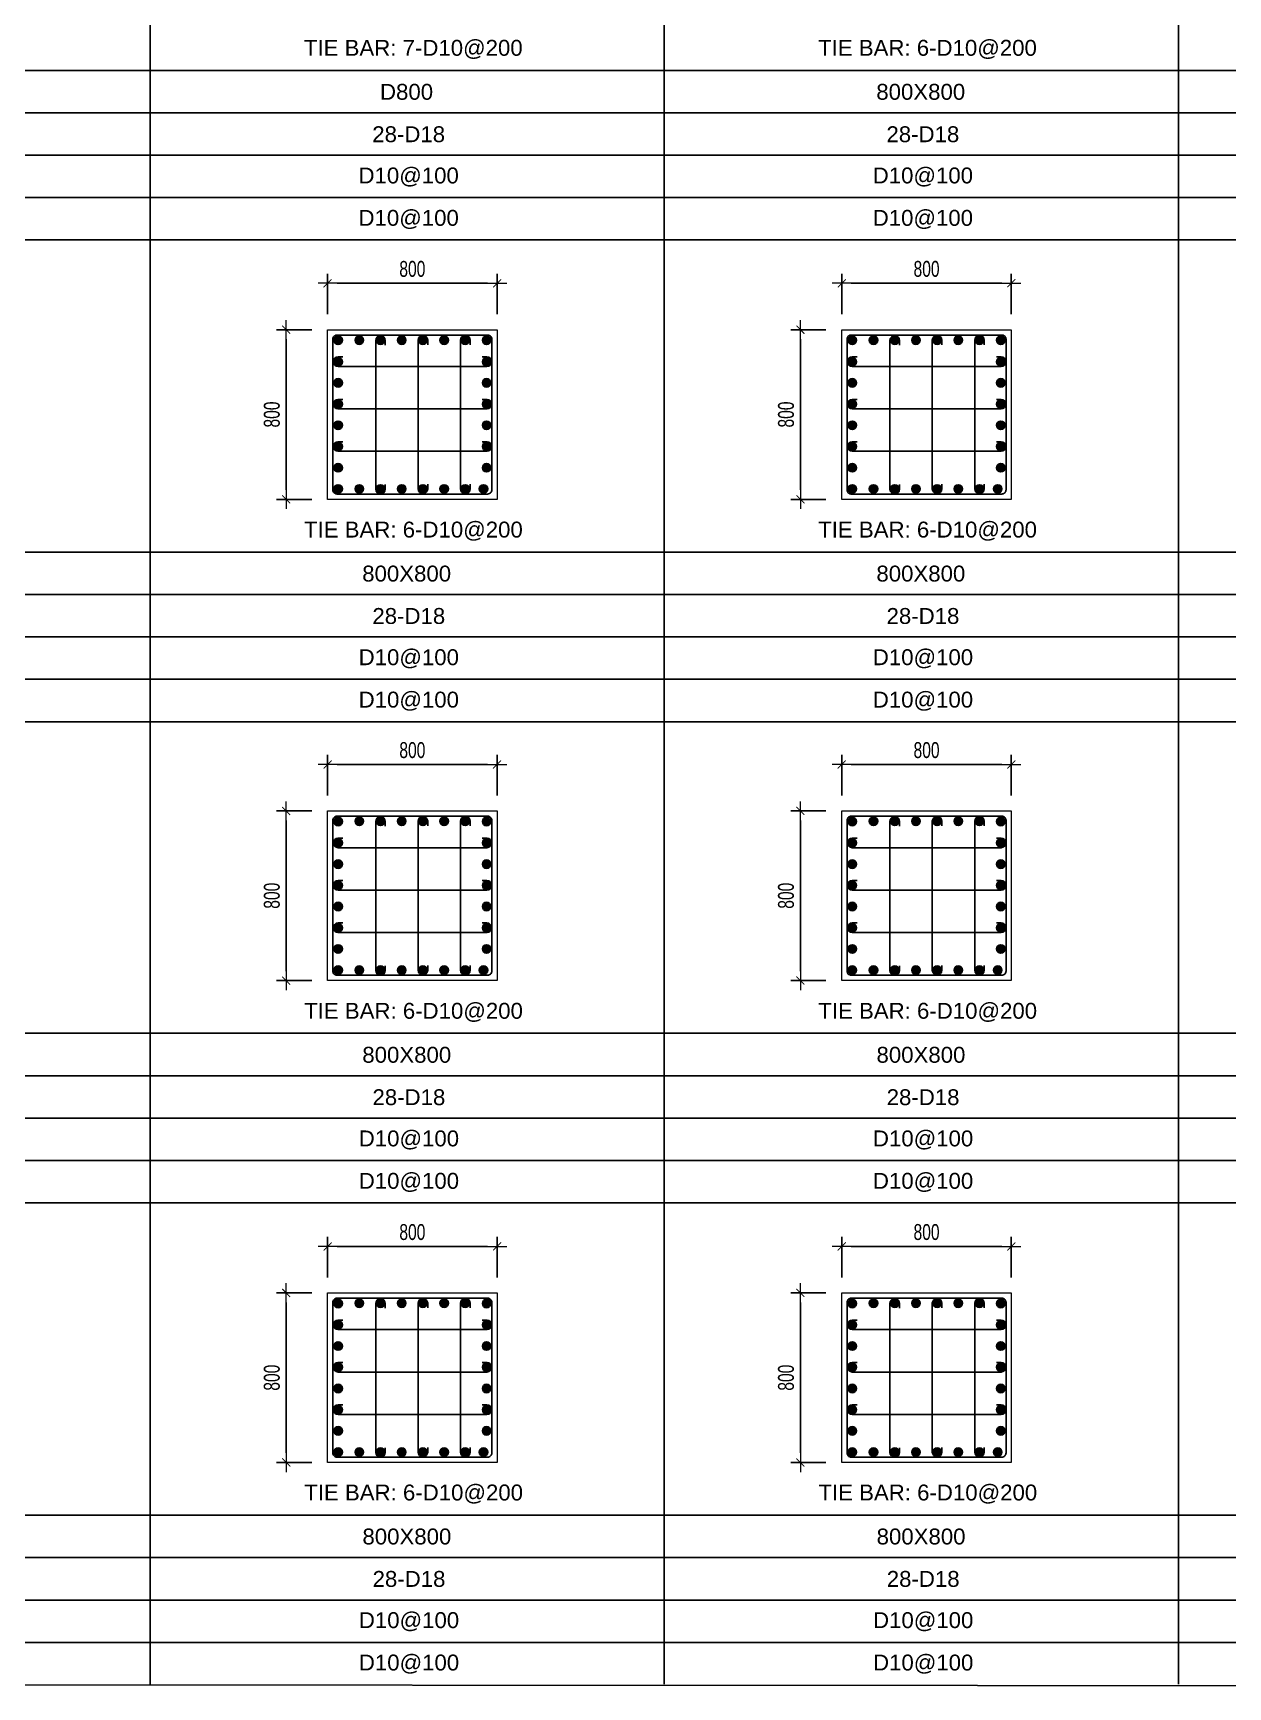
# Model space of a CAD drawing. Header units: millimetres. Extents: x 49323 to 538172, y -39336 to 181761.
# Drawn here: x 268345 to 273983, y 90256 to 98055 of the extents above; entities that cross this region are included whole.
import ezdxf
from ezdxf.enums import TextEntityAlignment as Align

# ---------------------------------------------------------------- set-up
doc = ezdxf.new("R2010")
doc.units = ezdxf.units.MM
doc.linetypes.add('CENTER2', pattern=[1.125, 0.75, -0.125, 0.125, -0.125])
doc.layers.get('Defpoints').update_dxf_attribs({"color": 151, "lineweight": 9})
for name, color, linetype in [('2', 2, 'Continuous'), ('A-ANNO-LEAD', 4, 'Continuous'), ('CEN', 1, 'CENTER2'), ('STL', 3, 'Continuous'), ('TIT1', 3, 'Continuous')]:
    doc.layers.add(name, color=color, linetype=linetype)
doc.layers.add('NDC_S_CONTINUOUS', color=3, linetype='Continuous', lineweight=20)
doc.layers.add('NDC_S_DIM', color=1, linetype='Continuous', lineweight=15)
doc.styles.add('NDC_ARIAL', font='arial.ttf', dxfattribs={"width": 0.85})
doc.styles.add('NDC_DIM', font='', dxfattribs={"width": 0.75})
doc.styles.get('NDC_DIM').set_extended_font_data('Dotum')
doc.dimstyles.new('NDC_dim_30', dxfattribs={"dimscale": 30, "dimtxt": 2.5, "dimasz": 1.5, "dimexe": 1.5, "dimexo": 2.5, "dimgap": 1, "dimtad": 1, "dimdec": 0, "dimzin": 0, "dimdsep": 46, "dimtxsty": 'NDC_DIM', "dimblk": 'DIMMARK', "dimcen": 0.09, "dimdle": 1.2, "dimclrd": 1, "dimclre": 1, "dimclrt": 3, "dimadec": 0, "dimazin": 0, "dimtfac": 1, "dimtdec": 0, "dimtix": 1, "dimtofl": 0, "dimtmove": 0, "dimatfit": 3, "dimfxl": 8, "dimfxlon": 1, "dimtolj": 1, "dimtzin": 0, "dimarcsym": 0})

# ---------------------------------------------------------------- blocks, each defined once
blk = doc.blocks.new('8')
at = {"layer": '2'}
blk.add_hatch(color=256, dxfattribs=at).paths.add_polyline_path([(20, 0, 0.386127), (1.9, 19.9), (-1.9, 19.9, 0.386127), (-20, 0, 1)])
blk.add_circle((0, 0), 20, dxfattribs=at)
blk = doc.blocks.new('5')
at = {"layer": 'CEN', "rotation": 180}
blk.add_blockref('8', (0, 0), dxfattribs=at)
blk = doc.blocks.new('DIMMARK')
at = {"layer": 'NDC_S_DIM', "color": 1}
blk.add_line((-1.5, 0), (1, 0), dxfattribs=at)
at = {"layer": 'NDC_S_DIM', "color": 2, "const_width": 0.1}
blk.add_lwpolyline([(-0.42, -0.42), (0.42, 0.42)], dxfattribs=at)
blk = doc.blocks.new('*D1512')
at = {"layer": 'Defpoints', "color": 0, "ltscale": 40, "transparency": 16777216}
for p in [(270535, 92333.1), (269735, 92111.7), (270535, 92111.7)]:
    blk.add_point(p, dxfattribs=at)
at = {"layer": 'NDC_S_DIM', "color": 1, "lineweight": -2, "ltscale": 40, "transparency": 16777216}
for p, q in [((269735, 92186.7), (269735, 92378.1)), ((270535, 92186.7), (270535, 92378.1)), ((269780, 92333.1), (270490, 92333.1))]:
    blk.add_line(p, q, dxfattribs=at)
at = {"layer": 'NDC_S_DIM', "color": 1, "lineweight": -2, "ltscale": 40, "transparency": 16777216, "xscale": 45, "yscale": 45, "zscale": 45, "rotation": 180}
blk.add_blockref('DIMMARK', (269735, 92333.1), dxfattribs=at)
at = {"layer": 'NDC_S_DIM', "color": 1, "lineweight": -2, "ltscale": 40, "transparency": 16777216, "xscale": 45, "yscale": 45, "zscale": 45}
blk.add_blockref('DIMMARK', (270535, 92333.1), dxfattribs=at)
at = {"layer": 'NDC_S_DIM', "color": 3, "ltscale": 40, "transparency": 16777216, "insert": (270135, 92400.6), "char_height": 75, "attachment_point": 5, "style": 'NDC_DIM'}
blk.add_mtext('\\A1;800', dxfattribs=at)
blk = doc.blocks.new('*D1513')
at = {"layer": 'Defpoints', "color": 0, "ltscale": 40, "transparency": 16777216}
for p in [(269735, 92114.2), (269539.7, 91314.2), (269735, 91314.2)]:
    blk.add_point(p, dxfattribs=at)
at = {"layer": 'NDC_S_DIM', "color": 1, "lineweight": -2, "ltscale": 40, "transparency": 16777216}
for p, q in [((269660, 92114.2), (269494.7, 92114.2)), ((269539.7, 92069.2), (269539.7, 91359.2)), ((269660, 91314.2), (269494.7, 91314.2))]:
    blk.add_line(p, q, dxfattribs=at)
at = {"layer": 'NDC_S_DIM', "color": 1, "lineweight": -2, "ltscale": 40, "transparency": 16777216, "xscale": 45, "yscale": 45, "zscale": 45}
for p, rotation in [((269539.7, 92114.2), 90), ((269539.7, 91314.2), 270)]:
    blk.add_blockref('DIMMARK', p, dxfattribs=dict(at, rotation=rotation))
at = {"layer": 'NDC_S_DIM', "color": 3, "ltscale": 40, "transparency": 16777216, "insert": (269472.1, 91714.2), "char_height": 75, "attachment_point": 5, "rotation": 90, "style": 'NDC_DIM'}
blk.add_mtext('\\A1;800', dxfattribs=at)
blk = doc.blocks.new('*D1514')
at = {"layer": 'Defpoints', "color": 0, "ltscale": 40, "transparency": 16777216}
for p in [(270535, 94605.9), (269735, 94384.6), (270535, 94384.6)]:
    blk.add_point(p, dxfattribs=at)
at = {"layer": 'NDC_S_DIM', "color": 1, "lineweight": -2, "ltscale": 40, "transparency": 16777216}
for p, q in [((269735, 94459.6), (269735, 94650.9)), ((270535, 94459.6), (270535, 94650.9)), ((269780, 94605.9), (270490, 94605.9))]:
    blk.add_line(p, q, dxfattribs=at)
at = {"layer": 'NDC_S_DIM', "color": 1, "lineweight": -2, "ltscale": 40, "transparency": 16777216, "xscale": 45, "yscale": 45, "zscale": 45, "rotation": 180}
blk.add_blockref('DIMMARK', (269735, 94605.9), dxfattribs=at)
at = {"layer": 'NDC_S_DIM', "color": 1, "lineweight": -2, "ltscale": 40, "transparency": 16777216, "xscale": 45, "yscale": 45, "zscale": 45}
blk.add_blockref('DIMMARK', (270535, 94605.9), dxfattribs=at)
at = {"layer": 'NDC_S_DIM', "color": 3, "ltscale": 40, "transparency": 16777216, "insert": (270135, 94673.5), "char_height": 75, "attachment_point": 5, "style": 'NDC_DIM'}
blk.add_mtext('\\A1;800', dxfattribs=at)
blk = doc.blocks.new('*D1515')
at = {"layer": 'Defpoints', "color": 0, "ltscale": 40, "transparency": 16777216}
for p in [(269735, 94387.1), (269539.7, 93587.1), (269735, 93587.1)]:
    blk.add_point(p, dxfattribs=at)
at = {"layer": 'NDC_S_DIM', "color": 1, "lineweight": -2, "ltscale": 40, "transparency": 16777216}
for p, q in [((269660, 94387.1), (269494.7, 94387.1)), ((269539.7, 94342.1), (269539.7, 93632.1)), ((269660, 93587.1), (269494.7, 93587.1))]:
    blk.add_line(p, q, dxfattribs=at)
at = {"layer": 'NDC_S_DIM', "color": 1, "lineweight": -2, "ltscale": 40, "transparency": 16777216, "xscale": 45, "yscale": 45, "zscale": 45}
for p, rotation in [((269539.7, 94387.1), 90), ((269539.7, 93587.1), 270)]:
    blk.add_blockref('DIMMARK', p, dxfattribs=dict(at, rotation=rotation))
at = {"layer": 'NDC_S_DIM', "color": 3, "ltscale": 40, "transparency": 16777216, "insert": (269472.1, 93987.1), "char_height": 75, "attachment_point": 5, "rotation": 90, "style": 'NDC_DIM'}
blk.add_mtext('\\A1;800', dxfattribs=at)
blk = doc.blocks.new('*D1516')
at = {"layer": 'Defpoints', "color": 0, "ltscale": 40, "transparency": 16777216}
for p in [(270535, 96875.4), (269735, 96654), (270535, 96654)]:
    blk.add_point(p, dxfattribs=at)
at = {"layer": 'NDC_S_DIM', "color": 1, "lineweight": -2, "ltscale": 40, "transparency": 16777216}
for p, q in [((269735, 96729), (269735, 96920.4)), ((269780, 96875.4), (270490, 96875.4)), ((270535, 96729), (270535, 96920.4))]:
    blk.add_line(p, q, dxfattribs=at)
at = {"layer": 'NDC_S_DIM', "color": 1, "lineweight": -2, "ltscale": 40, "transparency": 16777216, "xscale": 45, "yscale": 45, "zscale": 45, "rotation": 180}
blk.add_blockref('DIMMARK', (269735, 96875.4), dxfattribs=at)
at = {"layer": 'NDC_S_DIM', "color": 1, "lineweight": -2, "ltscale": 40, "transparency": 16777216, "xscale": 45, "yscale": 45, "zscale": 45}
blk.add_blockref('DIMMARK', (270535, 96875.4), dxfattribs=at)
at = {"layer": 'NDC_S_DIM', "color": 3, "ltscale": 40, "transparency": 16777216, "insert": (270135, 96942.9), "char_height": 75, "attachment_point": 5, "style": 'NDC_DIM'}
blk.add_mtext('\\A1;800', dxfattribs=at)
blk = doc.blocks.new('*D1517')
at = {"layer": 'Defpoints', "color": 0, "ltscale": 40, "transparency": 16777216}
for p in [(269735, 96656.5), (269539.7, 95856.5), (269735, 95856.5)]:
    blk.add_point(p, dxfattribs=at)
at = {"layer": 'NDC_S_DIM', "color": 1, "lineweight": -2, "ltscale": 40, "transparency": 16777216}
for p, q in [((269660, 96656.5), (269494.7, 96656.5)), ((269539.7, 96611.5), (269539.7, 95901.5)), ((269660, 95856.5), (269494.7, 95856.5))]:
    blk.add_line(p, q, dxfattribs=at)
at = {"layer": 'NDC_S_DIM', "color": 1, "lineweight": -2, "ltscale": 40, "transparency": 16777216, "xscale": 45, "yscale": 45, "zscale": 45}
for p, rotation in [((269539.7, 96656.5), 90), ((269539.7, 95856.5), 270)]:
    blk.add_blockref('DIMMARK', p, dxfattribs=dict(at, rotation=rotation))
at = {"layer": 'NDC_S_DIM', "color": 3, "ltscale": 40, "transparency": 16777216, "insert": (269472.1, 96256.5), "char_height": 75, "attachment_point": 5, "rotation": 90, "style": 'NDC_DIM'}
blk.add_mtext('\\A1;800', dxfattribs=at)
blk = doc.blocks.new('*D1518')
at = {"layer": 'Defpoints', "color": 0, "ltscale": 40, "transparency": 16777216}
for p in [(272961.1, 92333.1), (272161.1, 92111.7), (272961.1, 92111.7)]:
    blk.add_point(p, dxfattribs=at)
at = {"layer": 'NDC_S_DIM', "color": 1, "lineweight": -2, "ltscale": 40, "transparency": 16777216}
for p, q in [((272161.1, 92186.7), (272161.1, 92378.1)), ((272961.1, 92186.7), (272961.1, 92378.1)), ((272206.1, 92333.1), (272916.1, 92333.1))]:
    blk.add_line(p, q, dxfattribs=at)
at = {"layer": 'NDC_S_DIM', "color": 1, "lineweight": -2, "ltscale": 40, "transparency": 16777216, "xscale": 45, "yscale": 45, "zscale": 45, "rotation": 180}
blk.add_blockref('DIMMARK', (272161.1, 92333.1), dxfattribs=at)
at = {"layer": 'NDC_S_DIM', "color": 1, "lineweight": -2, "ltscale": 40, "transparency": 16777216, "xscale": 45, "yscale": 45, "zscale": 45}
blk.add_blockref('DIMMARK', (272961.1, 92333.1), dxfattribs=at)
at = {"layer": 'NDC_S_DIM', "color": 3, "ltscale": 40, "transparency": 16777216, "insert": (272561.1, 92400.6), "char_height": 75, "attachment_point": 5, "style": 'NDC_DIM'}
blk.add_mtext('\\A1;800', dxfattribs=at)
blk = doc.blocks.new('*D1519')
at = {"layer": 'Defpoints', "color": 0, "ltscale": 40, "transparency": 16777216}
for p in [(272161.1, 92114.2), (271965.8, 91314.2), (272161.1, 91314.2)]:
    blk.add_point(p, dxfattribs=at)
at = {"layer": 'NDC_S_DIM', "color": 1, "lineweight": -2, "ltscale": 40, "transparency": 16777216}
for p, q in [((272086.1, 92114.2), (271920.8, 92114.2)), ((271965.8, 92069.2), (271965.8, 91359.2)), ((272086.1, 91314.2), (271920.8, 91314.2))]:
    blk.add_line(p, q, dxfattribs=at)
at = {"layer": 'NDC_S_DIM', "color": 1, "lineweight": -2, "ltscale": 40, "transparency": 16777216, "xscale": 45, "yscale": 45, "zscale": 45}
for p, rotation in [((271965.8, 92114.2), 90), ((271965.8, 91314.2), 270)]:
    blk.add_blockref('DIMMARK', p, dxfattribs=dict(at, rotation=rotation))
at = {"layer": 'NDC_S_DIM', "color": 3, "ltscale": 40, "transparency": 16777216, "insert": (271898.2, 91714.2), "char_height": 75, "attachment_point": 5, "rotation": 90, "style": 'NDC_DIM'}
blk.add_mtext('\\A1;800', dxfattribs=at)
blk = doc.blocks.new('*D1520')
at = {"layer": 'Defpoints', "color": 0, "ltscale": 40, "transparency": 16777216}
for p in [(272961.1, 94605.9), (272161.1, 94384.6), (272961.1, 94384.6)]:
    blk.add_point(p, dxfattribs=at)
at = {"layer": 'NDC_S_DIM', "color": 1, "lineweight": -2, "ltscale": 40, "transparency": 16777216}
for p, q in [((272161.1, 94459.6), (272161.1, 94650.9)), ((272961.1, 94459.6), (272961.1, 94650.9)), ((272206.1, 94605.9), (272916.1, 94605.9))]:
    blk.add_line(p, q, dxfattribs=at)
at = {"layer": 'NDC_S_DIM', "color": 1, "lineweight": -2, "ltscale": 40, "transparency": 16777216, "xscale": 45, "yscale": 45, "zscale": 45, "rotation": 180}
blk.add_blockref('DIMMARK', (272161.1, 94605.9), dxfattribs=at)
at = {"layer": 'NDC_S_DIM', "color": 1, "lineweight": -2, "ltscale": 40, "transparency": 16777216, "xscale": 45, "yscale": 45, "zscale": 45}
blk.add_blockref('DIMMARK', (272961.1, 94605.9), dxfattribs=at)
at = {"layer": 'NDC_S_DIM', "color": 3, "ltscale": 40, "transparency": 16777216, "insert": (272561.1, 94673.5), "char_height": 75, "attachment_point": 5, "style": 'NDC_DIM'}
blk.add_mtext('\\A1;800', dxfattribs=at)
blk = doc.blocks.new('*D1521')
at = {"layer": 'Defpoints', "color": 0, "ltscale": 40, "transparency": 16777216}
for p in [(272161.1, 94387.1), (271965.8, 93587.1), (272161.1, 93587.1)]:
    blk.add_point(p, dxfattribs=at)
at = {"layer": 'NDC_S_DIM', "color": 1, "lineweight": -2, "ltscale": 40, "transparency": 16777216}
for p, q in [((272086.1, 94387.1), (271920.8, 94387.1)), ((271965.8, 94342.1), (271965.8, 93632.1)), ((272086.1, 93587.1), (271920.8, 93587.1))]:
    blk.add_line(p, q, dxfattribs=at)
at = {"layer": 'NDC_S_DIM', "color": 1, "lineweight": -2, "ltscale": 40, "transparency": 16777216, "xscale": 45, "yscale": 45, "zscale": 45}
for p, rotation in [((271965.8, 94387.1), 90), ((271965.8, 93587.1), 270)]:
    blk.add_blockref('DIMMARK', p, dxfattribs=dict(at, rotation=rotation))
at = {"layer": 'NDC_S_DIM', "color": 3, "ltscale": 40, "transparency": 16777216, "insert": (271898.2, 93987.1), "char_height": 75, "attachment_point": 5, "rotation": 90, "style": 'NDC_DIM'}
blk.add_mtext('\\A1;800', dxfattribs=at)
blk = doc.blocks.new('*D1522')
at = {"layer": 'Defpoints', "color": 0, "ltscale": 40, "transparency": 16777216}
for p in [(272961.1, 96875.4), (272161.1, 96654), (272961.1, 96654)]:
    blk.add_point(p, dxfattribs=at)
at = {"layer": 'NDC_S_DIM', "color": 1, "lineweight": -2, "ltscale": 40, "transparency": 16777216}
for p, q in [((272161.1, 96729), (272161.1, 96920.4)), ((272206.1, 96875.4), (272916.1, 96875.4)), ((272961.1, 96729), (272961.1, 96920.4))]:
    blk.add_line(p, q, dxfattribs=at)
at = {"layer": 'NDC_S_DIM', "color": 1, "lineweight": -2, "ltscale": 40, "transparency": 16777216, "xscale": 45, "yscale": 45, "zscale": 45, "rotation": 180}
blk.add_blockref('DIMMARK', (272161.1, 96875.4), dxfattribs=at)
at = {"layer": 'NDC_S_DIM', "color": 1, "lineweight": -2, "ltscale": 40, "transparency": 16777216, "xscale": 45, "yscale": 45, "zscale": 45}
blk.add_blockref('DIMMARK', (272961.1, 96875.4), dxfattribs=at)
at = {"layer": 'NDC_S_DIM', "color": 3, "ltscale": 40, "transparency": 16777216, "insert": (272561.1, 96942.9), "char_height": 75, "attachment_point": 5, "style": 'NDC_DIM'}
blk.add_mtext('\\A1;800', dxfattribs=at)
blk = doc.blocks.new('*D1523')
at = {"layer": 'Defpoints', "color": 0, "ltscale": 40, "transparency": 16777216}
for p in [(272161.1, 96656.5), (271965.8, 95856.5), (272161.1, 95856.5)]:
    blk.add_point(p, dxfattribs=at)
at = {"layer": 'NDC_S_DIM', "color": 1, "lineweight": -2, "ltscale": 40, "transparency": 16777216}
for p, q in [((272086.1, 96656.5), (271920.8, 96656.5)), ((271965.8, 96611.5), (271965.8, 95901.5)), ((272086.1, 95856.5), (271920.8, 95856.5))]:
    blk.add_line(p, q, dxfattribs=at)
at = {"layer": 'NDC_S_DIM', "color": 1, "lineweight": -2, "ltscale": 40, "transparency": 16777216, "xscale": 45, "yscale": 45, "zscale": 45}
for p, rotation in [((271965.8, 96656.5), 90), ((271965.8, 95856.5), 270)]:
    blk.add_blockref('DIMMARK', p, dxfattribs=dict(at, rotation=rotation))
at = {"layer": 'NDC_S_DIM', "color": 3, "ltscale": 40, "transparency": 16777216, "insert": (271898.2, 96256.5), "char_height": 75, "attachment_point": 5, "rotation": 90, "style": 'NDC_DIM'}
blk.add_mtext('\\A1;800', dxfattribs=at)

msp = doc.modelspace()

# ---------------------------------------------------------------- linework, layer by layer
at = {"layer": '2', "lineweight": -2, "ltscale": 1000}
for points in [[(270510, 96611.5), (270510, 95901.5, -0.414214), (270490, 95881.5), (269780, 95881.5, -0.414214), (269760, 95901.5), (269760, 96611.5, -0.414214), (269780, 96631.5), (270490, 96631.5, -0.414214)], [(272936.1, 96611.5), (272936.1, 95901.5, -0.414214), (272916.1, 95881.5), (272206.1, 95881.5, -0.414214), (272186.1, 95901.5), (272186.1, 96611.5, -0.414214), (272206.1, 96631.5), (272916.1, 96631.5, -0.414214)], [(270510, 94342.1), (270510, 93632.1, -0.414214), (270490, 93612.1), (269780, 93612.1, -0.414214), (269760, 93632.1), (269760, 94342.1, -0.414214), (269780, 94362.1), (270490, 94362.1, -0.414214)], [(272936.1, 94342.1), (272936.1, 93632.1, -0.414214), (272916.1, 93612.1), (272206.1, 93612.1, -0.414214), (272186.1, 93632.1), (272186.1, 94342.1, -0.414214), (272206.1, 94362.1), (272916.1, 94362.1, -0.414214)], [(270510, 92069.2), (270510, 91359.2, -0.414214), (270490, 91339.2), (269780, 91339.2, -0.414214), (269760, 91359.2), (269760, 92069.2, -0.414214), (269780, 92089.2), (270490, 92089.2, -0.414214)], [(272936.1, 92069.2), (272936.1, 91359.2, -0.414214), (272916.1, 91339.2), (272206.1, 91339.2, -0.414214), (272186.1, 91359.2), (272186.1, 92069.2, -0.414214), (272206.1, 92089.2), (272916.1, 92089.2, -0.414214)]]:
    msp.add_lwpolyline(points, format="xyb", close=True, dxfattribs=at)
at = {"layer": '2'}
for points in [[(270007.3, 95926.2), (270007.3, 95904, -1), (269962.3, 95904), (269962.3, 96606, -1), (270007.3, 96606), (270007.3, 96583.9)], [(270207.3, 95927.7), (270207.3, 95905.5, -1), (270162.3, 95905.5), (270162.3, 96607.5, -1), (270207.3, 96607.5), (270207.3, 96585.4)], [(270407.3, 95927.7), (270407.3, 95905.5, -1), (270362.3, 95905.5), (270362.3, 96607.5, -1), (270407.3, 96607.5), (270407.3, 96585.4)], [(272433.4, 95926.2), (272433.4, 95904, -1), (272388.4, 95904), (272388.4, 96606, -1), (272433.4, 96606), (272433.4, 96583.9)], [(272633.4, 95927.7), (272633.4, 95905.5, -1), (272588.4, 95905.5), (272588.4, 96607.5, -1), (272633.4, 96607.5), (272633.4, 96585.4)], [(272833.4, 95927.7), (272833.4, 95905.5, -1), (272788.4, 95905.5), (272788.4, 96607.5, -1), (272833.4, 96607.5), (272833.4, 96585.4)], [(269807, 96528.1), (269784.8, 96528.1, 1), (269784.8, 96483.1), (270486.9, 96483.1, 1), (270486.9, 96528.1), (270464.7, 96528.1)], [(272233, 96528.1), (272210.9, 96528.1, 1), (272210.9, 96483.1), (272913, 96483.1, 1), (272913, 96528.1), (272890.8, 96528.1)], [(269807, 96328.1), (269784.8, 96328.1, 1), (269784.8, 96283.1), (270486.9, 96283.1, 1), (270486.9, 96328.1), (270464.7, 96328.1)], [(272233, 96328.1), (272210.9, 96328.1, 1), (272210.9, 96283.1), (272913, 96283.1, 1), (272913, 96328.1), (272890.8, 96328.1)], [(269807, 96128.1), (269784.8, 96128.1, 1), (269784.8, 96083.1), (270486.9, 96083.1, 1), (270486.9, 96128.1), (270464.7, 96128.1)], [(272233, 96128.1), (272210.9, 96128.1, 1), (272210.9, 96083.1), (272913, 96083.1, 1), (272913, 96128.1), (272890.8, 96128.1)], [(270007.3, 93656.7), (270007.3, 93634.6, -1), (269962.3, 93634.6), (269962.3, 94336.6, -1), (270007.3, 94336.6), (270007.3, 94314.5)], [(270207.3, 93658.2), (270207.3, 93636.1, -1), (270162.3, 93636.1), (270162.3, 94338.1, -1), (270207.3, 94338.1), (270207.3, 94316)], [(270407.3, 93658.2), (270407.3, 93636.1, -1), (270362.3, 93636.1), (270362.3, 94338.1, -1), (270407.3, 94338.1), (270407.3, 94316)], [(272433.4, 93656.7), (272433.4, 93634.6, -1), (272388.4, 93634.6), (272388.4, 94336.6, -1), (272433.4, 94336.6), (272433.4, 94314.5)], [(272633.4, 93658.2), (272633.4, 93636.1, -1), (272588.4, 93636.1), (272588.4, 94338.1, -1), (272633.4, 94338.1), (272633.4, 94316)], [(272833.4, 93658.2), (272833.4, 93636.1, -1), (272788.4, 93636.1), (272788.4, 94338.1, -1), (272833.4, 94338.1), (272833.4, 94316)], [(269807, 94258.7), (269784.8, 94258.7, 1), (269784.8, 94213.6), (270486.9, 94213.6, 1), (270486.9, 94258.7), (270464.7, 94258.7)], [(272233, 94258.7), (272210.9, 94258.7, 1), (272210.9, 94213.6), (272913, 94213.6, 1), (272913, 94258.7), (272890.8, 94258.7)], [(269807, 94058.7), (269784.8, 94058.7, 1), (269784.8, 94013.6), (270486.9, 94013.6, 1), (270486.9, 94058.7), (270464.7, 94058.7)], [(272233, 94058.7), (272210.9, 94058.7, 1), (272210.9, 94013.6), (272913, 94013.6, 1), (272913, 94058.7), (272890.8, 94058.7)], [(269807, 93858.7), (269784.8, 93858.7, 1), (269784.8, 93813.6), (270486.9, 93813.6, 1), (270486.9, 93858.7), (270464.7, 93858.7)], [(272233, 93858.7), (272210.9, 93858.7, 1), (272210.9, 93813.6), (272913, 93813.6, 1), (272913, 93858.7), (272890.8, 93858.7)], [(270007.3, 91383.9), (270007.3, 91361.7, -1), (269962.3, 91361.7), (269962.3, 92063.7, -1), (270007.3, 92063.7), (270007.3, 92041.6)], [(270207.3, 91385.4), (270207.3, 91363.2, -1), (270162.3, 91363.2), (270162.3, 92065.2, -1), (270207.3, 92065.2), (270207.3, 92043.1)], [(270407.3, 91385.4), (270407.3, 91363.2, -1), (270362.3, 91363.2), (270362.3, 92065.2, -1), (270407.3, 92065.2), (270407.3, 92043.1)], [(272433.4, 91383.9), (272433.4, 91361.7, -1), (272388.4, 91361.7), (272388.4, 92063.7, -1), (272433.4, 92063.7), (272433.4, 92041.6)], [(272633.4, 91385.4), (272633.4, 91363.2, -1), (272588.4, 91363.2), (272588.4, 92065.2, -1), (272633.4, 92065.2), (272633.4, 92043.1)], [(272833.4, 91385.4), (272833.4, 91363.2, -1), (272788.4, 91363.2), (272788.4, 92065.2, -1), (272833.4, 92065.2), (272833.4, 92043.1)], [(269807, 91985.8), (269784.8, 91985.8, 1), (269784.8, 91940.8), (270486.9, 91940.8, 1), (270486.9, 91985.8), (270464.7, 91985.8)], [(272233, 91985.8), (272210.9, 91985.8, 1), (272210.9, 91940.8), (272913, 91940.8, 1), (272913, 91985.8), (272890.8, 91985.8)], [(269807, 91785.8), (269784.8, 91785.8, 1), (269784.8, 91740.8), (270486.9, 91740.8, 1), (270486.9, 91785.8), (270464.7, 91785.8)], [(272233, 91785.8), (272210.9, 91785.8, 1), (272210.9, 91740.8), (272913, 91740.8, 1), (272913, 91785.8), (272890.8, 91785.8)], [(269807, 91585.8), (269784.8, 91585.8, 1), (269784.8, 91540.8), (270486.9, 91540.8, 1), (270486.9, 91585.8), (270464.7, 91585.8)], [(272233, 91585.8), (272210.9, 91585.8, 1), (272210.9, 91540.8), (272913, 91540.8, 1), (272913, 91585.8), (272890.8, 91585.8)]]:
    msp.add_lwpolyline(points, format="xyb", dxfattribs=at)
at = {"layer": 'A-ANNO-LEAD'}
msp.add_lwpolyline([(262133.7, 90268.9), (283468.6, 90255.8), (283468.6, 106875.8), (262133.7, 106888.9)], close=True, dxfattribs=at)
at = {"layer": 'NDC_S_CONTINUOUS', "ltscale": 70}
for points in [[(270535, 96656.5), (270535, 95856.5), (269735, 95856.5), (269735, 96656.5), (270535, 96656.5)], [(272961.1, 96656.5), (272961.1, 95856.5), (272161.1, 95856.5), (272161.1, 96656.5), (272961.1, 96656.5)], [(270535, 94387.1), (270535, 93587.1), (269735, 93587.1), (269735, 94387.1), (270535, 94387.1)], [(272961.1, 94387.1), (272961.1, 93587.1), (272161.1, 93587.1), (272161.1, 94387.1), (272961.1, 94387.1)], [(270535, 92114.2), (270535, 91314.2), (269735, 91314.2), (269735, 92114.2), (270535, 92114.2)], [(272961.1, 92114.2), (272961.1, 91314.2), (272161.1, 91314.2), (272161.1, 92114.2), (272961.1, 92114.2)]]:
    msp.add_lwpolyline(points, dxfattribs=at)
at = {"layer": 'TIT1'}
for p, q in [((268897.7, 106403.7), (268897.7, 90268.9)), ((271323.8, 106403.7), (271323.8, 90268.9)), ((273749.9, 106403.7), (273749.9, 90268.9)), ((283467, 97079.7), (262132.1, 97079.7)), ((283467.6, 94807.7), (262132.6, 94807.7)), ((283468.1, 92538.3), (262133.1, 92538.3))]:
    msp.add_line(p, q, dxfattribs=at)
at = {"layer": 'TIT1', "color": 8}
for p, q in [((283454.2, 97879.7), (262759.9, 97879.7)), ((283454.2, 97679.7), (262759.9, 97679.7)), ((283454.2, 97479.7), (262759.9, 97479.7)), ((283454.2, 97279.7), (263189.1, 97279.7)), ((283467.6, 95607.7), (262760.5, 95607.7)), ((283467.6, 95407.7), (262760.5, 95407.7)), ((283467.6, 95207.7), (262760.5, 95207.7)), ((283467.6, 95007.7), (263189.7, 95007.7)), ((283468.1, 93338.3), (262761, 93338.3)), ((283468.1, 93138.3), (262761, 93138.3)), ((283468.1, 92938.3), (262761, 92938.3)), ((283468.1, 92738.3), (263190.2, 92738.3)), ((283468.6, 91065.4), (262761.5, 91065.4)), ((283468.6, 90865.4), (262761.5, 90865.4)), ((283468.6, 90665.4), (262761.5, 90665.4)), ((283468.6, 90465.4), (263190.7, 90465.4))]:
    msp.add_line(p, q, dxfattribs=at)

# ---------------------------------------------------------------- block references
at = {"layer": 'STL', "xscale": -1}
for p in [(269784.8, 96606.5), (272210.9, 96606.5), (269784.8, 96505.6), (272210.9, 96505.6), (269784.8, 96405.6), (272210.9, 96405.6), (269784.8, 96305.6), (272210.9, 96305.6), (269784.8, 96205.6), (272210.9, 96205.6), (269784.8, 96105.6), (272210.9, 96105.6), (269784.8, 96005.6), (272210.9, 96005.6), (269784.8, 95905.6), (272210.9, 95905.6), (269784.8, 94337.1), (272210.9, 94337.1), (269784.8, 94236.1), (272210.9, 94236.1), (269784.8, 94136.1), (272210.9, 94136.1), (269784.8, 94036.1), (272210.9, 94036.1), (269784.8, 93936.1), (272210.9, 93936.1), (269784.8, 93836.1), (272210.9, 93836.1), (269784.8, 93736.1), (272210.9, 93736.1), (269784.8, 93636.1), (272210.9, 93636.1), (269784.8, 92064.2), (272210.9, 92064.2), (269784.8, 91963.3), (272210.9, 91963.3), (269784.8, 91863.3), (272210.9, 91863.3), (269784.8, 91763.3), (272210.9, 91763.3), (269784.8, 91663.3), (272210.9, 91663.3), (269784.8, 91563.3), (272210.9, 91563.3), (269784.8, 91463.3), (272210.9, 91463.3), (269784.8, 91363.3), (272210.9, 91363.3)]:
    msp.add_blockref('5', p, dxfattribs=at)
at = {"layer": 'STL', "xscale": -1, "rotation": 270}
for p in [(269884.8, 96607.5), (269984.8, 96607.5), (270084.8, 96607.5), (270184.8, 96607.5), (270284.8, 96607.5), (270384.8, 96607.5), (272310.9, 96607.5), (272410.9, 96607.5), (272510.9, 96607.5), (272610.9, 96607.5), (272710.9, 96607.5), (272810.9, 96607.5), (269784.8, 95905.6), (269884.8, 95905.6), (269984.8, 95905.6), (270084.8, 95905.6), (270184.8, 95905.6), (270284.8, 95905.6), (270384.8, 95905.6), (270470.7, 95905.6), (272210.9, 95905.6), (272310.9, 95905.6), (272410.9, 95905.6), (272510.9, 95905.6), (272610.9, 95905.6), (272710.9, 95905.6), (272810.9, 95905.6), (272896.8, 95905.6), (269884.8, 94338.1), (269984.8, 94338.1), (270084.8, 94338.1), (270184.8, 94338.1), (270284.8, 94338.1), (270384.8, 94338.1), (272310.9, 94338.1), (272410.9, 94338.1), (272510.9, 94338.1), (272610.9, 94338.1), (272710.9, 94338.1), (272810.9, 94338.1), (269784.8, 93636.1), (269884.8, 93636.1), (269984.8, 93636.1), (270084.8, 93636.1), (270184.8, 93636.1), (270284.8, 93636.1), (270384.8, 93636.1), (270470.7, 93636.1), (272210.9, 93636.1), (272310.9, 93636.1), (272410.9, 93636.1), (272510.9, 93636.1), (272610.9, 93636.1), (272710.9, 93636.1), (272810.9, 93636.1), (272896.8, 93636.1), (269884.8, 92065.2), (269984.8, 92065.2), (270084.8, 92065.2), (270184.8, 92065.2), (270284.8, 92065.2), (270384.8, 92065.2), (272310.9, 92065.2), (272410.9, 92065.2), (272510.9, 92065.2), (272610.9, 92065.2), (272710.9, 92065.2), (272810.9, 92065.2), (269784.8, 91363.3), (269884.8, 91363.3), (269984.8, 91363.3), (270084.8, 91363.3), (270184.8, 91363.3), (270284.8, 91363.3), (270384.8, 91363.3), (270470.7, 91363.3), (272210.9, 91363.3), (272310.9, 91363.3), (272410.9, 91363.3), (272510.9, 91363.3), (272610.9, 91363.3), (272710.9, 91363.3), (272810.9, 91363.3), (272896.8, 91363.3)]:
    msp.add_blockref('5', p, dxfattribs=at)
at = {"layer": 'STL'}
for p in [(270485.3, 96606.5), (272911.4, 96606.5), (270485.3, 96505.6), (272911.4, 96505.6), (270485.3, 96405.6), (272911.4, 96405.6), (270485.3, 96305.6), (272911.4, 96305.6), (270485.3, 96205.6), (272911.4, 96205.6), (270485.3, 96105.6), (272911.4, 96105.6), (270485.3, 96005.6), (272911.4, 96005.6), (270485.3, 94337.1), (272911.4, 94337.1), (270485.3, 94236.1), (272911.4, 94236.1), (270485.3, 94136.1), (272911.4, 94136.1), (270485.3, 94036.1), (272911.4, 94036.1), (270485.3, 93936.1), (272911.4, 93936.1), (270485.3, 93836.1), (272911.4, 93836.1), (270485.3, 93736.1), (272911.4, 93736.1), (270485.3, 92064.2), (272911.4, 92064.2), (270485.3, 91963.3), (272911.4, 91963.3), (270485.3, 91863.3), (272911.4, 91863.3), (270485.3, 91763.3), (272911.4, 91763.3), (270485.3, 91663.3), (272911.4, 91663.3), (270485.3, 91563.3), (272911.4, 91563.3), (270485.3, 91463.3), (272911.4, 91463.3)]:
    msp.add_blockref('5', p, dxfattribs=at)

# ---------------------------------------------------------------- texts
at = {"layer": 'TIT1', "style": 'NDC_ARIAL'}
for s, p in [('TIE BAR: 7-D10@200', (270139.4, 97980.3)), ('TIE BAR: 6-D10@200', (272565.5, 97980.3)), ('D800', (270107.6, 97778.4)), ('800X800', (272533.7, 97778.4)), ('28-D18', (270117.6, 97578.4)), ('28-D18', (272543.7, 97578.4)), ('D10@100', (270117.6, 97378.4)), ('D10@100', (272543.7, 97378.4)), ('D10@100', (270117.6, 97178.4)), ('D10@100', (272543.7, 97178.4)), ('TIE BAR: 6-D10@200', (270139.9, 95708.3)), ('TIE BAR: 6-D10@200', (272566, 95708.3)), ('800X800', (270108.1, 95506.4)), ('800X800', (272534.2, 95506.4)), ('28-D18', (270118.2, 95306.4)), ('28-D18', (272544.2, 95306.4)), ('D10@100', (270118.2, 95106.4)), ('D10@100', (272544.2, 95106.4)), ('D10@100', (270118.2, 94906.4)), ('D10@100', (272544.2, 94906.4)), ('TIE BAR: 6-D10@200', (270140.5, 93438.9)), ('TIE BAR: 6-D10@200', (272566.5, 93438.9)), ('800X800', (270108.6, 93237)), ('800X800', (272534.7, 93237)), ('28-D18', (270118.7, 93037)), ('28-D18', (272544.8, 93037)), ('D10@100', (270118.7, 92837)), ('D10@100', (272544.8, 92837)), ('D10@100', (270118.7, 92637)), ('D10@100', (272544.8, 92637)), ('TIE BAR: 6-D10@200', (270141, 91167.1)), ('TIE BAR: 6-D10@200', (272567.1, 91167.1)), ('800X800', (270109.2, 90965.2)), ('800X800', (272535.3, 90965.2)), ('28-D18', (270119.2, 90765.2)), ('28-D18', (272545.3, 90765.2)), ('D10@100', (270119.2, 90565.2)), ('D10@100', (272545.3, 90565.2)), ('D10@100', (270119.2, 90365.2)), ('D10@100', (272545.3, 90365.2))]:
    msp.add_text(s, height=75, dxfattribs=at).set_placement(p, align=Align.MIDDLE)

# ---------------------------------------------------------------- dimensions: what is measured, and where the dimension line sits
at = {"layer": 'NDC_S_DIM', "ltscale": 40}
for base, p1, p2, picture, middle in [((270535, 96875.4), (269735, 96654), (270535, 96654), '*D1516', (270135, 96942.9)), ((272961.1, 96875.4), (272161.1, 96654), (272961.1, 96654), '*D1522', (272561.1, 96942.9)), ((270535, 94605.9), (269735, 94384.6), (270535, 94384.6), '*D1514', (270135, 94673.5)), ((272961.1, 94605.9), (272161.1, 94384.6), (272961.1, 94384.6), '*D1520', (272561.1, 94673.5)), ((270535, 92333.1), (269735, 92111.7), (270535, 92111.7), '*D1512', (270135, 92400.6)), ((272961.1, 92333.1), (272161.1, 92111.7), (272961.1, 92111.7), '*D1518', (272561.1, 92400.6))]:
    dim = msp.add_linear_dim(base=base, p1=p1, p2=p2, dimstyle='NDC_dim_30', dxfattribs=at)
    dim.commit()
    dim.dimension.update_dxf_attribs({"geometry": picture, "text_midpoint": middle})
for base, p1, p2, picture, middle in [((269539.7, 95856.5), (269735, 96656.5), (269735, 95856.5), '*D1517', (269472.1, 96256.5)), ((271965.8, 95856.5), (272161.1, 96656.5), (272161.1, 95856.5), '*D1523', (271898.2, 96256.5)), ((269539.7, 93587.1), (269735, 94387.1), (269735, 93587.1), '*D1515', (269472.1, 93987.1)), ((271965.8, 93587.1), (272161.1, 94387.1), (272161.1, 93587.1), '*D1521', (271898.2, 93987.1)), ((269539.7, 91314.2), (269735, 92114.2), (269735, 91314.2), '*D1513', (269472.1, 91714.2)), ((271965.8, 91314.2), (272161.1, 92114.2), (272161.1, 91314.2), '*D1519', (271898.2, 91714.2))]:
    dim = msp.add_linear_dim(base=base, p1=p1, p2=p2, angle=90, dimstyle='NDC_dim_30', dxfattribs=at)
    dim.commit()
    dim.dimension.update_dxf_attribs({"geometry": picture, "text_midpoint": middle})

doc.saveas('drawing.dxf')
